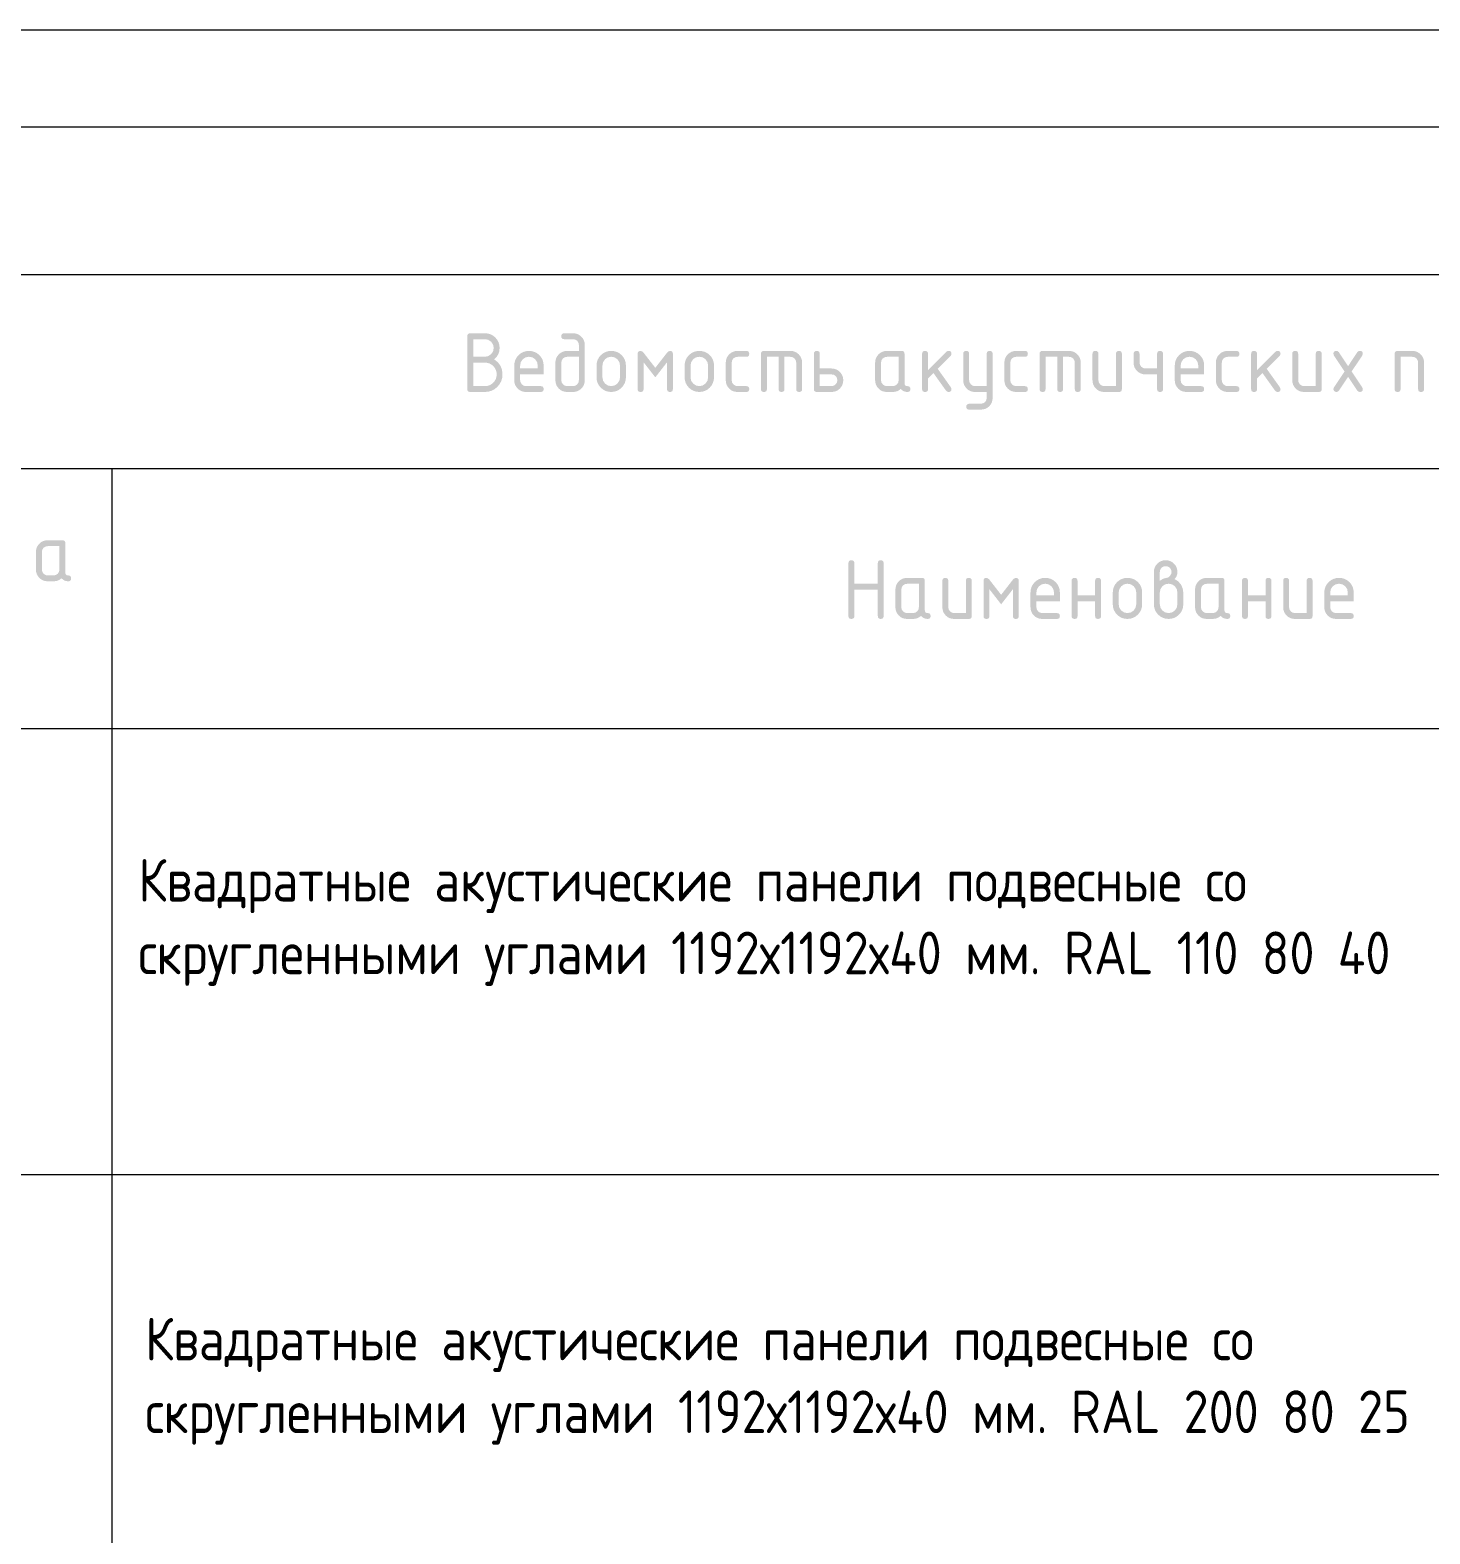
# Model space of a CAD drawing. Header units: millimetres. Extents: x -13069 to 207500, y -71366 to 56785.
# Drawn here: x 14881 to 22101, y -49422 to -41666 of the extents above; entities that cross this region are included whole.
import ezdxf

# ---------------------------------------------------------------- set-up
doc = ezdxf.new("R2010")
doc.units = ezdxf.units.MM
doc.layers.add('Аннотация', color=7, linetype='Continuous', lineweight=18)
doc.styles.add('GOST Common_4', font='GOST_Common.ttf', dxfattribs={"width": 0.9, "height": 125})

msp = doc.modelspace()

# ---------------------------------------------------------------- hatches: boundary and pattern name
h = msp.add_hatch(color=7)
h.paths.add_polyline_path([(17274.302, -43364.725), (17293.184, -43379.09), (17306.672, -43396.792), (17314.765, -43417.823), (17317.462, -43442.171), (17315.797, -43460.285), (17310.799, -43477.07), (17302.463, -43492.501), (17290.783, -43506.553), (17276.987, -43518.141), (17261.686, -43526.328), (17244.949, -43531.187), (17226.842, -43532.791), (17151.105, -43532.791), (17144.418, -43531.908), (17139.647, -43529.201), (17136.788, -43524.582), (17135.837, -43517.963), (17135.837, -43245.332), (17136.788, -43238.676), (17139.647, -43233.922), (17144.418, -43231.069), (17151.105, -43230.119), (17226.842, -43230.119), (17242.093, -43231.47), (17256.119, -43235.555), (17268.956, -43242.42), (17280.641, -43252.112), (17290.147, -43263.549), (17297.033, -43276.303), (17301.221, -43290.412), (17302.634, -43305.911), (17300.827, -43323.123), (17295.455, -43338.646), (17286.589, -43352.505)])
h.paths.add_polyline_path([(17166.319, -43260.601), (17166.319, -43351.165), (17226.842, -43351.165), (17244.219, -43347.741), (17259.033, -43337.661), (17268.921, -43323.191), (17272.152, -43305.911), (17268.921, -43288.368), (17259.033, -43273.72), (17244.219, -43263.832), (17226.842, -43260.601)])
h.paths.add_polyline_path([(17166.319, -43381.648), (17166.319, -43502.75), (17226.842, -43502.75), (17239.084, -43501.634), (17250.317, -43498.292), (17260.507, -43492.727), (17269.617, -43484.945), (17277.398, -43475.836), (17282.963, -43465.646), (17286.305, -43454.412), (17287.421, -43442.171), (17286.305, -43429.955), (17282.963, -43418.689), (17277.398, -43408.375), (17269.617, -43399.011), (17260.507, -43391.298), (17250.317, -43385.885), (17239.084, -43382.694), (17226.842, -43381.648)])
h = msp.add_hatch(color=7)
h.paths.add_polyline_path([(17741.842, -43290.642), (17741.842, -43472.267), (17740.727, -43484.484), (17737.384, -43495.749), (17731.82, -43506.064), (17724.038, -43515.428), (17714.68, -43523.14), (17704.408, -43528.553), (17693.257, -43531.744), (17681.264, -43532.791), (17650.837, -43532.791), (17638.595, -43531.744), (17627.362, -43528.553), (17617.172, -43523.14), (17608.062, -43515.428), (17600.281, -43506.064), (17594.716, -43495.749), (17591.373, -43484.484), (17590.258, -43472.267), (17590.258, -43381.648), (17591.373, -43369.431), (17594.716, -43358.166), (17600.281, -43347.851), (17608.062, -43338.487), (17617.358, -43330.961), (17627.527, -43325.527), (17638.657, -43322.233), (17650.837, -43321.124), (17711.36, -43321.124), (17711.36, -43290.642), (17709.183, -43278.887), (17702.871, -43269.034), (17693.039, -43262.771), (17681.264, -43260.601), (17635.568, -43260.601), (17629.135, -43259.649), (17624.495, -43256.79), (17621.685, -43252.02), (17620.74, -43245.332), (17621.685, -43238.676), (17624.495, -43233.922), (17629.135, -43231.069), (17635.568, -43230.119), (17681.264, -43230.119), (17693.505, -43231.225), (17704.739, -43234.549), (17714.928, -43240.095), (17724.038, -43247.868), (17731.82, -43257.008), (17737.384, -43267.208), (17740.727, -43278.432)])
h.paths.add_polyline_path([(17711.36, -43472.267), (17711.36, -43351.606), (17650.837, -43351.606), (17639.061, -43353.784), (17629.229, -43360.095), (17622.918, -43369.921), (17620.74, -43381.648), (17620.74, -43472.267), (17622.973, -43483.829), (17629.67, -43493.82), (17639.447, -43500.517), (17650.837, -43502.75), (17681.264, -43502.75), (17692.819, -43500.517), (17702.43, -43493.82), (17709.128, -43483.995)])
h = msp.add_hatch(color=7)
h.paths.add_polyline_path([(17453.875, -43351.165), (17436.374, -43354.397), (17421.684, -43364.284), (17411.797, -43378.974), (17408.565, -43396.475), (17408.565, -43411.744), (17499.185, -43411.744), (17499.185, -43396.475), (17495.954, -43378.974), (17486.066, -43364.284), (17471.376, -43354.397)])
h.paths.add_polyline_path([(17408.565, -43442.171), (17408.565, -43472.267), (17410.798, -43483.829), (17417.495, -43493.82), (17427.272, -43500.517), (17438.662, -43502.75), (17514.399, -43502.75), (17521.087, -43503.7), (17525.857, -43506.553), (17528.716, -43511.307), (17529.667, -43517.963), (17528.716, -43524.582), (17525.857, -43529.201), (17521.087, -43531.908), (17514.399, -43532.791), (17438.662, -43532.791), (17426.42, -43531.744), (17415.187, -43528.553), (17404.997, -43523.14), (17395.887, -43515.428), (17388.106, -43506.126), (17382.541, -43495.915), (17379.199, -43484.67), (17378.083, -43472.267), (17378.083, -43396.916), (17379.443, -43381.666), (17383.547, -43367.64), (17390.431, -43354.803), (17400.132, -43343.118), (17411.785, -43333.449), (17424.606, -43326.581), (17438.626, -43322.483), (17453.875, -43321.124), (17469.125, -43322.477), (17483.145, -43326.533), (17495.966, -43333.286), (17507.619, -43342.732), (17517.319, -43354.385), (17524.203, -43367.206), (17528.307, -43381.226), (17529.667, -43396.475), (17529.667, -43442.171)])
h = msp.add_hatch(color=7)
h.paths.add_polyline_path([(17802.433, -43457.44), (17802.433, -43396.916), (17803.793, -43381.666), (17807.897, -43367.64), (17814.781, -43354.803), (17824.482, -43343.118), (17836.135, -43333.449), (17848.955, -43326.581), (17862.975, -43322.483), (17878.225, -43321.124), (17893.475, -43322.477), (17907.495, -43326.533), (17920.315, -43333.286), (17931.968, -43342.732), (17941.669, -43354.392), (17948.553, -43367.261), (17952.657, -43381.412), (17954.017, -43396.916), (17954.017, -43457.44), (17952.589, -43472.435), (17948.34, -43486.33), (17941.32, -43499.119), (17931.583, -43510.797), (17920.091, -43520.466), (17907.281, -43527.334), (17893.283, -43531.432), (17878.225, -43532.791), (17862.975, -43531.432), (17848.955, -43527.334), (17836.135, -43520.466), (17824.482, -43510.797), (17814.781, -43499.119), (17807.897, -43486.33), (17803.793, -43472.435)])
h.paths.add_polyline_path([(17923.535, -43456.999), (17923.535, -43396.475), (17920.303, -43379.119), (17910.416, -43364.284), (17895.726, -43354.397), (17878.225, -43351.165), (17860.724, -43354.397), (17846.034, -43364.284), (17836.147, -43379.119), (17832.915, -43396.475), (17832.915, -43456.999), (17836.147, -43474.686), (17846.034, -43489.19), (17860.724, -43499.298), (17878.225, -43502.75), (17895.726, -43499.298), (17910.416, -43489.19), (17920.303, -43474.541)])
h = msp.add_hatch(color=7)
h.dxf.hatch_style = 2
h.paths.add_polyline_path([(18105.613, -43457.44), (18045.09, -43379.553), (18045.09, -43517.963), (18044.139, -43524.582), (18041.287, -43529.201), (18036.532, -43531.908), (18029.876, -43532.791), (18023.189, -43531.908), (18018.418, -43529.201), (18015.559, -43524.582), (18014.608, -43517.963), (18014.608, -43335.952), (18015.559, -43329.519), (18018.418, -43324.879), (18023.189, -43322.069), (18029.876, -43321.124), (18037.483, -43323.405), (18045.09, -43330.44), (18105.613, -43408.326), (18166.192, -43330.44), (18173.799, -43323.405), (18181.406, -43321.124), (18187.838, -43322.069), (18192.478, -43324.879), (18195.288, -43329.519), (18196.233, -43335.952), (18196.233, -43517.963), (18195.288, -43524.582), (18192.478, -43529.201), (18187.838, -43531.908), (18181.406, -43532.791), (18174.75, -43531.908), (18169.995, -43529.201), (18167.143, -43524.582), (18166.192, -43517.963), (18166.192, -43379.553)])
h = msp.add_hatch(color=7)
h.paths.add_polyline_path([(18256.854, -43457.44), (18256.854, -43396.916), (18258.214, -43381.666), (18262.318, -43367.64), (18269.202, -43354.803), (18278.903, -43343.118), (18290.556, -43333.449), (18303.377, -43326.581), (18317.397, -43322.483), (18332.646, -43321.124), (18347.896, -43322.477), (18361.916, -43326.533), (18374.737, -43333.286), (18386.39, -43342.732), (18396.09, -43354.392), (18402.975, -43367.261), (18407.079, -43381.412), (18408.439, -43396.916), (18408.439, -43457.44), (18407.011, -43472.435), (18402.761, -43486.33), (18395.742, -43499.119), (18386.004, -43510.797), (18374.512, -43520.466), (18361.702, -43527.334), (18347.704, -43531.432), (18332.646, -43532.791), (18317.397, -43531.432), (18303.377, -43527.334), (18290.556, -43520.466), (18278.903, -43510.797), (18269.202, -43499.119), (18262.318, -43486.33), (18258.214, -43472.435)])
h.paths.add_polyline_path([(18377.956, -43456.999), (18377.956, -43396.475), (18374.725, -43379.119), (18364.837, -43364.284), (18350.147, -43354.397), (18332.646, -43351.165), (18315.145, -43354.397), (18300.455, -43364.284), (18290.568, -43379.119), (18287.337, -43396.475), (18287.337, -43456.999), (18290.568, -43474.686), (18300.455, -43489.19), (18315.145, -43499.298), (18332.646, -43502.75), (18350.147, -43499.298), (18364.837, -43489.19), (18374.725, -43474.541)])
h = msp.add_hatch(color=7)
h.dxf.hatch_style = 2
h.paths.add_polyline_path([(18499.511, -43381.648), (18499.511, -43472.267), (18501.744, -43483.829), (18508.441, -43493.82), (18518.218, -43500.517), (18529.608, -43502.75), (18574.862, -43502.75), (18581.55, -43503.7), (18586.321, -43506.553), (18589.179, -43511.307), (18590.131, -43517.963), (18589.179, -43524.582), (18586.321, -43529.201), (18581.55, -43531.908), (18574.862, -43532.791), (18529.608, -43532.791), (18517.366, -43531.744), (18506.133, -43528.553), (18495.943, -43523.14), (18486.833, -43515.428), (18479.052, -43506.126), (18473.487, -43495.915), (18470.145, -43484.67), (18469.029, -43472.267), (18469.029, -43381.648), (18470.145, -43369.431), (18473.487, -43358.166), (18479.052, -43347.851), (18486.833, -43338.487), (18495.943, -43330.961), (18506.133, -43325.527), (18517.366, -43322.233), (18529.608, -43321.124), (18574.862, -43321.124), (18581.55, -43322.075), (18586.321, -43324.928), (18589.179, -43329.682), (18590.131, -43336.338), (18589.179, -43343.026), (18586.321, -43347.796), (18581.55, -43350.655), (18574.862, -43351.606), (18529.608, -43351.606), (18517.832, -43353.784), (18508, -43360.095), (18501.689, -43369.921)])
h = msp.add_hatch(color=7)
h.dxf.hatch_style = 2
h.paths.add_polyline_path([(18665.977, -43321.124), (18802.293, -43321.124), (18814.44, -43322.233), (18825.554, -43325.527), (18835.717, -43330.961), (18845.012, -43338.487), (18852.794, -43347.851), (18858.358, -43358.166), (18861.701, -43369.431), (18862.816, -43381.648), (18862.816, -43517.963), (18861.865, -43524.582), (18859.006, -43529.201), (18854.236, -43531.908), (18847.548, -43532.791), (18840.892, -43531.908), (18836.138, -43529.201), (18833.285, -43524.582), (18832.334, -43517.963), (18832.334, -43381.648), (18830.157, -43369.921), (18823.845, -43360.095), (18814.02, -43353.618), (18802.293, -43351.606), (18771.811, -43351.606), (18771.811, -43517.963), (18770.859, -43524.582), (18768.001, -43529.201), (18763.23, -43531.908), (18756.542, -43532.791), (18750.133, -43531.908), (18745.49, -43529.201), (18742.667, -43524.582), (18741.714, -43517.963), (18741.714, -43351.606), (18681.191, -43351.606), (18681.191, -43517.963), (18680.24, -43524.582), (18677.388, -43529.201), (18672.633, -43531.908), (18665.977, -43532.791), (18659.29, -43531.908), (18654.519, -43529.201), (18651.66, -43524.582), (18650.709, -43517.963), (18650.709, -43335.952), (18651.66, -43329.519), (18654.519, -43324.879), (18659.29, -43322.069)])
h = msp.add_hatch(color=7)
h.paths.add_polyline_path([(19075.035, -43472.267), (19073.919, -43484.484), (19070.577, -43495.749), (19065.012, -43506.064), (19057.231, -43515.428), (19048.121, -43523.14), (19037.931, -43528.553), (19026.697, -43531.744), (19014.456, -43532.791), (18938.719, -43532.791), (18932.031, -43531.908), (18927.261, -43529.201), (18924.402, -43524.582), (18923.451, -43517.963), (18923.451, -43335.952), (18924.402, -43329.519), (18927.261, -43324.879), (18932.031, -43322.069), (18938.719, -43321.124), (18945.375, -43322.069), (18950.129, -43324.879), (18952.982, -43329.519), (18953.933, -43335.952), (18953.933, -43411.744), (19014.456, -43411.744), (19026.697, -43412.851), (19037.931, -43416.174), (19048.121, -43421.72), (19057.231, -43429.493), (19065.012, -43438.611), (19070.577, -43448.813), (19073.919, -43460.049)])
h.paths.add_polyline_path([(19044.553, -43472.267), (19042.375, -43460.513), (19036.064, -43450.66), (19026.232, -43444.348), (19014.456, -43442.171), (18953.933, -43442.171), (18953.933, -43502.75), (19014.456, -43502.75), (19026.011, -43500.517), (19035.623, -43493.82), (19042.32, -43483.995)])
h = msp.add_hatch(color=7)
h.paths.add_polyline_path([(19360.475, -43351.606), (19299.951, -43351.606), (19288.176, -43353.784), (19278.344, -43360.095), (19272.032, -43369.921), (19269.855, -43381.648), (19269.855, -43472.267), (19272.087, -43483.829), (19278.785, -43493.82), (19288.562, -43500.517), (19299.951, -43502.75), (19330.378, -43502.75), (19341.933, -43500.517), (19351.545, -43493.82), (19358.242, -43483.995), (19360.475, -43472.267)])
h.paths.add_polyline_path([(19420.998, -43517.963), (19420.053, -43524.582), (19417.243, -43529.201), (19412.603, -43531.908), (19406.171, -43532.791), (19395.931, -43531.833), (19386.761, -43528.932), (19378.614, -43524.047), (19371.444, -43517.136), (19362.477, -43524.047), (19352.668, -43528.932), (19341.981, -43531.833), (19330.378, -43532.791), (19299.951, -43532.791), (19287.71, -43531.744), (19276.476, -43528.553), (19266.287, -43523.14), (19257.177, -43515.428), (19249.395, -43506.126), (19243.831, -43495.915), (19240.488, -43484.67), (19239.373, -43472.267), (19239.373, -43381.648), (19240.488, -43369.431), (19243.831, -43358.166), (19249.395, -43347.851), (19257.177, -43338.487), (19266.287, -43330.961), (19276.476, -43325.527), (19287.71, -43322.233), (19299.951, -43321.124), (19375.688, -43321.124), (19382.376, -43322.069), (19387.147, -43324.879), (19390.005, -43329.519), (19390.957, -43335.952), (19390.957, -43487.481), (19391.908, -43494.169), (19394.76, -43498.939), (19399.515, -43501.798), (19406.171, -43502.75), (19412.603, -43503.7), (19417.243, -43506.553), (19420.053, -43511.307)])
h = msp.add_hatch(color=7)
h.dxf.hatch_style = 2
h.paths.add_polyline_path([(19512.102, -43420.619), (19607.352, -43325.369), (19612.002, -43322.13), (19617.935, -43321.124), (19624.623, -43322.069), (19629.393, -43324.879), (19632.252, -43329.519), (19633.204, -43335.952), (19631.977, -43341.719), (19628.518, -43346.535), (19562.042, -43413.398), (19630.227, -43509.089), (19633.204, -43517.963), (19632.252, -43524.582), (19629.393, -43529.201), (19624.623, -43531.908), (19617.935, -43532.791), (19610.645, -43531.213), (19605.257, -43526.452), (19540.048, -43435.005), (19512.102, -43463.338), (19512.102, -43517.963), (19511.151, -43524.582), (19508.298, -43529.201), (19503.544, -43531.908), (19496.888, -43532.791), (19490.2, -43531.908), (19485.43, -43529.201), (19482.571, -43524.582), (19481.619, -43517.963), (19481.619, -43335.952), (19482.571, -43329.519), (19485.43, -43324.879), (19490.2, -43322.069), (19496.888, -43321.124), (19503.544, -43322.069), (19508.298, -43324.879), (19511.151, -43329.519), (19512.102, -43335.952)])
h = msp.add_hatch(color=7)
h.dxf.hatch_style = 2
h.paths.add_polyline_path([(19814.896, -43563.714), (19814.896, -43532.791), (19754.373, -43532.791), (19742.131, -43531.744), (19730.898, -43528.553), (19720.708, -43523.14), (19711.598, -43515.428), (19703.817, -43506.064), (19698.252, -43495.749), (19694.91, -43484.484), (19693.794, -43472.267), (19693.794, -43335.952), (19694.746, -43329.519), (19697.604, -43324.879), (19702.375, -43322.069), (19709.063, -43321.124), (19715.719, -43322.069), (19720.473, -43324.879), (19723.326, -43329.519), (19724.276, -43335.952), (19724.276, -43472.267), (19726.509, -43483.829), (19733.206, -43493.82), (19742.983, -43500.517), (19754.373, -43502.75), (19814.896, -43502.75), (19814.896, -43335.952), (19815.847, -43329.519), (19818.7, -43324.879), (19823.454, -43322.069), (19830.11, -43321.124), (19836.797, -43322.069), (19841.568, -43324.879), (19844.427, -43329.519), (19845.378, -43335.952), (19845.378, -43563.273), (19844.27, -43575.489), (19840.976, -43586.755), (19835.542, -43597.069), (19828.015, -43606.433), (19818.874, -43613.983), (19808.674, -43619.414), (19797.451, -43622.696), (19785.241, -43623.796), (19724.276, -43623.796), (19717.62, -43622.846), (19712.866, -43619.993), (19710.014, -43615.239), (19709.063, -43608.583), (19710.117, -43603.126), (19713.693, -43598), (19718.509, -43594.541), (19724.276, -43593.314), (19784.8, -43593.314), (19796.575, -43591.309), (19806.407, -43584.881), (19812.719, -43575.393)])
h = msp.add_hatch(color=7)
h.dxf.hatch_style = 2
h.paths.add_polyline_path([(19936.451, -43381.648), (19936.451, -43472.267), (19938.684, -43483.829), (19945.381, -43493.82), (19955.158, -43500.517), (19966.548, -43502.75), (20011.802, -43502.75), (20018.49, -43503.7), (20023.261, -43506.553), (20026.119, -43511.307), (20027.071, -43517.963), (20026.119, -43524.582), (20023.261, -43529.201), (20018.49, -43531.908), (20011.802, -43532.791), (19966.548, -43532.791), (19954.306, -43531.744), (19943.073, -43528.553), (19932.883, -43523.14), (19923.773, -43515.428), (19915.992, -43506.126), (19910.427, -43495.915), (19907.084, -43484.67), (19905.969, -43472.267), (19905.969, -43381.648), (19907.084, -43369.431), (19910.427, -43358.166), (19915.992, -43347.851), (19923.773, -43338.487), (19932.883, -43330.961), (19943.073, -43325.527), (19954.306, -43322.233), (19966.548, -43321.124), (20011.802, -43321.124), (20018.49, -43322.075), (20023.261, -43324.928), (20026.119, -43329.682), (20027.071, -43336.338), (20026.119, -43343.026), (20023.261, -43347.796), (20018.49, -43350.655), (20011.802, -43351.606), (19966.548, -43351.606), (19954.772, -43353.784), (19944.94, -43360.095), (19938.629, -43369.921)])
h = msp.add_hatch(color=7)
h.dxf.hatch_style = 2
h.paths.add_polyline_path([(20102.917, -43321.124), (20239.233, -43321.124), (20251.38, -43322.233), (20262.494, -43325.527), (20272.657, -43330.961), (20281.952, -43338.487), (20289.734, -43347.851), (20295.298, -43358.166), (20298.641, -43369.431), (20299.756, -43381.648), (20299.756, -43517.963), (20298.805, -43524.582), (20295.946, -43529.201), (20291.175, -43531.908), (20284.488, -43532.791), (20277.832, -43531.908), (20273.077, -43529.201), (20270.225, -43524.582), (20269.274, -43517.963), (20269.274, -43381.648), (20267.097, -43369.921), (20260.785, -43360.095), (20250.96, -43353.618), (20239.233, -43351.606), (20208.751, -43351.606), (20208.751, -43517.963), (20207.799, -43524.582), (20204.94, -43529.201), (20200.17, -43531.908), (20193.482, -43532.791), (20187.072, -43531.908), (20182.43, -43529.201), (20179.607, -43524.582), (20178.654, -43517.963), (20178.654, -43351.606), (20118.131, -43351.606), (20118.131, -43517.963), (20117.18, -43524.582), (20114.327, -43529.201), (20109.573, -43531.908), (20102.917, -43532.791), (20096.23, -43531.908), (20091.459, -43529.201), (20088.6, -43524.582), (20087.649, -43517.963), (20087.649, -43335.952), (20088.6, -43329.519), (20091.459, -43324.879), (20096.23, -43322.069)])
h = msp.add_hatch(color=7)
h.dxf.hatch_style = 2
h.paths.add_polyline_path([(20511.975, -43335.952), (20511.975, -43517.963), (20511.023, -43524.582), (20508.164, -43529.201), (20503.394, -43531.908), (20496.706, -43532.791), (20420.969, -43532.791), (20408.728, -43531.744), (20397.494, -43528.553), (20387.304, -43523.14), (20378.195, -43515.428), (20370.413, -43506.126), (20364.848, -43495.915), (20361.506, -43484.67), (20360.39, -43472.267), (20360.39, -43335.952), (20361.342, -43329.519), (20364.201, -43324.879), (20368.971, -43322.069), (20375.659, -43321.124), (20382.315, -43322.069), (20387.069, -43324.879), (20389.922, -43329.519), (20390.873, -43335.952), (20390.873, -43472.267), (20393.105, -43483.829), (20399.802, -43493.82), (20409.579, -43500.517), (20420.969, -43502.75), (20481.492, -43502.75), (20481.492, -43335.952), (20482.443, -43329.519), (20485.296, -43324.879), (20490.05, -43322.069), (20496.706, -43321.124), (20503.394, -43322.069), (20508.164, -43324.879), (20511.023, -43329.519)])
h = msp.add_hatch(color=7)
h.dxf.hatch_style = 2
h.paths.add_polyline_path([(20724.149, -43335.952), (20724.149, -43517.963), (20723.198, -43524.582), (20720.339, -43529.201), (20715.569, -43531.908), (20708.881, -43532.791), (20702.225, -43531.908), (20697.471, -43529.201), (20694.618, -43524.582), (20693.667, -43517.963), (20693.667, -43442.171), (20633.144, -43442.171), (20621.151, -43441.071), (20610, -43437.796), (20599.727, -43432.381), (20590.37, -43424.863), (20582.588, -43415.566), (20577.023, -43405.433), (20573.681, -43394.431), (20572.565, -43382.53), (20572.565, -43335.952), (20573.517, -43329.519), (20576.376, -43324.879), (20581.146, -43322.069), (20587.834, -43321.124), (20594.49, -43322.069), (20599.244, -43324.879), (20602.097, -43329.519), (20603.047, -43335.952), (20603.047, -43381.262), (20605.28, -43392.989), (20611.977, -43402.814), (20621.754, -43409.512), (20633.144, -43411.744), (20693.667, -43411.744), (20693.667, -43335.952), (20694.618, -43329.519), (20697.471, -43324.879), (20702.225, -43322.069), (20708.881, -43321.124), (20715.569, -43322.069), (20720.339, -43324.879), (20723.198, -43329.519)])
h = msp.add_hatch(color=7)
h.paths.add_polyline_path([(20860.532, -43351.165), (20843.031, -43354.397), (20828.341, -43364.284), (20818.454, -43378.974), (20815.222, -43396.475), (20815.222, -43411.744), (20905.842, -43411.744), (20905.842, -43396.475), (20902.611, -43378.974), (20892.723, -43364.284), (20878.033, -43354.397)])
h.paths.add_polyline_path([(20815.222, -43442.171), (20815.222, -43472.267), (20817.455, -43483.829), (20824.152, -43493.82), (20833.929, -43500.517), (20845.319, -43502.75), (20921.056, -43502.75), (20927.743, -43503.7), (20932.514, -43506.553), (20935.373, -43511.307), (20936.324, -43517.963), (20935.373, -43524.582), (20932.514, -43529.201), (20927.743, -43531.908), (20921.056, -43532.791), (20845.319, -43532.791), (20833.077, -43531.744), (20821.844, -43528.553), (20811.654, -43523.14), (20802.544, -43515.428), (20794.763, -43506.126), (20789.198, -43495.915), (20785.855, -43484.67), (20784.74, -43472.267), (20784.74, -43396.916), (20786.1, -43381.666), (20790.204, -43367.64), (20797.088, -43354.803), (20806.789, -43343.118), (20818.442, -43333.449), (20831.263, -43326.581), (20845.283, -43322.483), (20860.532, -43321.124), (20875.782, -43322.477), (20889.802, -43326.533), (20902.623, -43333.286), (20914.276, -43342.732), (20923.976, -43354.385), (20930.86, -43367.206), (20934.964, -43381.226), (20936.324, -43396.475), (20936.324, -43442.171)])
h = msp.add_hatch(color=7)
h.dxf.hatch_style = 2
h.paths.add_polyline_path([(21027.397, -43381.648), (21027.397, -43472.267), (21029.63, -43483.829), (21036.327, -43493.82), (21046.104, -43500.517), (21057.494, -43502.75), (21102.748, -43502.75), (21109.436, -43503.7), (21114.207, -43506.553), (21117.065, -43511.307), (21118.017, -43517.963), (21117.065, -43524.582), (21114.207, -43529.201), (21109.436, -43531.908), (21102.748, -43532.791), (21057.494, -43532.791), (21045.252, -43531.744), (21034.019, -43528.553), (21023.829, -43523.14), (21014.719, -43515.428), (21006.938, -43506.126), (21001.373, -43495.915), (20998.03, -43484.67), (20996.915, -43472.267), (20996.915, -43381.648), (20998.03, -43369.431), (21001.373, -43358.166), (21006.938, -43347.851), (21014.719, -43338.487), (21023.829, -43330.961), (21034.019, -43325.527), (21045.252, -43322.233), (21057.494, -43321.124), (21102.748, -43321.124), (21109.436, -43322.075), (21114.207, -43324.928), (21117.065, -43329.682), (21118.017, -43336.338), (21117.065, -43343.026), (21114.207, -43347.796), (21109.436, -43350.655), (21102.748, -43351.606), (21057.494, -43351.606), (21045.718, -43353.784), (21035.886, -43360.095), (21029.574, -43369.921)])
h = msp.add_hatch(color=7)
h.dxf.hatch_style = 2
h.paths.add_polyline_path([(21209.077, -43420.619), (21304.327, -43325.369), (21308.978, -43322.13), (21314.91, -43321.124), (21321.598, -43322.069), (21326.369, -43324.879), (21329.227, -43329.519), (21330.179, -43335.952), (21328.952, -43341.719), (21325.493, -43346.535), (21259.017, -43413.398), (21327.202, -43509.089), (21330.179, -43517.963), (21329.227, -43524.582), (21326.369, -43529.201), (21321.598, -43531.908), (21314.91, -43532.791), (21307.62, -43531.213), (21302.232, -43526.452), (21237.023, -43435.005), (21209.077, -43463.338), (21209.077, -43517.963), (21208.126, -43524.582), (21205.273, -43529.201), (21200.519, -43531.908), (21193.863, -43532.791), (21187.175, -43531.908), (21182.405, -43529.201), (21179.546, -43524.582), (21178.595, -43517.963), (21178.595, -43335.952), (21179.546, -43329.519), (21182.405, -43324.879), (21187.175, -43322.069), (21193.863, -43321.124), (21200.519, -43322.069), (21205.273, -43324.879), (21208.126, -43329.519), (21209.077, -43335.952)])
h = msp.add_hatch(color=7)
h.dxf.hatch_style = 2
h.paths.add_polyline_path([(21542.354, -43335.952), (21542.354, -43517.963), (21541.402, -43524.582), (21538.543, -43529.201), (21533.773, -43531.908), (21527.085, -43532.791), (21451.348, -43532.791), (21439.107, -43531.744), (21427.873, -43528.553), (21417.683, -43523.14), (21408.574, -43515.428), (21400.792, -43506.126), (21395.227, -43495.915), (21391.885, -43484.67), (21390.769, -43472.267), (21390.769, -43335.952), (21391.721, -43329.519), (21394.58, -43324.879), (21399.35, -43322.069), (21406.038, -43321.124), (21412.694, -43322.069), (21417.448, -43324.879), (21420.301, -43329.519), (21421.252, -43335.952), (21421.252, -43472.267), (21423.484, -43483.829), (21430.181, -43493.82), (21439.959, -43500.517), (21451.348, -43502.75), (21511.871, -43502.75), (21511.871, -43335.952), (21512.822, -43329.519), (21515.675, -43324.879), (21520.429, -43322.069), (21527.085, -43321.124), (21533.773, -43322.069), (21538.543, -43324.879), (21541.402, -43329.519)])
h = msp.add_hatch(color=7)
h.dxf.hatch_style = 2
h.paths.add_polyline_path([(21696.927, -43426.958), (21751.993, -43509.53), (21754.529, -43517.963), (21753.577, -43524.582), (21750.718, -43529.201), (21745.948, -43531.908), (21739.26, -43532.791), (21731.97, -43531.213), (21726.582, -43526.452), (21678.736, -43454.463), (21630.891, -43526.452), (21625.503, -43531.213), (21618.213, -43532.791), (21612.446, -43531.785), (21607.63, -43528.546), (21604.171, -43523.565), (21602.944, -43517.963), (21605.48, -43509.53), (21660.546, -43426.958), (21605.48, -43344.826), (21602.944, -43335.952), (21603.896, -43329.519), (21606.755, -43324.879), (21611.525, -43322.069), (21618.213, -43321.124), (21625.503, -43322.702), (21630.891, -43327.463), (21678.736, -43399.452), (21726.582, -43327.463), (21731.97, -43322.702), (21739.26, -43321.124), (21745.948, -43322.007), (21750.718, -43324.714), (21753.577, -43329.333), (21754.529, -43335.952), (21751.993, -43344.826)])
h = msp.add_hatch(color=7)
h.dxf.hatch_style = 2
h.paths.add_polyline_path([(21918.867, -43517.963), (21918.867, -43335.952), (21919.818, -43329.519), (21922.677, -43324.879), (21927.447, -43322.069), (21934.135, -43321.124), (22009.872, -43321.124), (22021.865, -43322.233), (22033.016, -43325.527), (22043.289, -43330.961), (22052.646, -43338.487), (22060.428, -43347.851), (22065.993, -43358.166), (22069.335, -43369.431), (22070.451, -43381.648), (22070.451, -43517.963), (22069.499, -43524.582), (22066.64, -43529.201), (22061.87, -43531.908), (22055.182, -43532.791), (22048.526, -43531.908), (22043.772, -43529.201), (22040.919, -43524.582), (22039.969, -43517.963), (22039.969, -43381.648), (22037.791, -43369.921), (22031.48, -43360.095), (22021.647, -43353.618), (22009.872, -43351.606), (21949.349, -43351.606), (21949.349, -43517.963), (21948.398, -43524.582), (21945.545, -43529.201), (21940.791, -43531.908), (21934.135, -43532.791), (21927.447, -43531.908), (21922.677, -43529.201), (21919.818, -43524.582)])
h = msp.add_hatch(color=7)
h.paths.add_polyline_path([(15032.3, -44328.081), (14971.777, -44328.081), (14960.002, -44330.258), (14950.169, -44336.57), (14943.858, -44346.395), (14941.68, -44358.122), (14941.68, -44448.742), (14943.913, -44460.304), (14950.61, -44470.295), (14960.387, -44476.992), (14971.777, -44479.224), (15002.204, -44479.224), (15013.759, -44476.992), (15023.371, -44470.295), (15030.068, -44460.469), (15032.3, -44448.742)])
h.paths.add_polyline_path([(15092.824, -44494.438), (15091.879, -44501.057), (15089.069, -44505.676), (15084.429, -44508.383), (15077.996, -44509.266), (15067.756, -44508.308), (15058.586, -44505.407), (15050.44, -44500.522), (15043.269, -44493.611), (15034.303, -44500.522), (15024.494, -44505.407), (15013.806, -44508.308), (15002.204, -44509.266), (14971.777, -44509.266), (14959.536, -44508.219), (14948.302, -44505.028), (14938.112, -44499.615), (14929.003, -44491.902), (14921.221, -44482.6), (14915.656, -44472.389), (14912.314, -44461.144), (14911.198, -44448.742), (14911.198, -44358.122), (14912.314, -44345.906), (14915.656, -44334.641), (14921.221, -44324.326), (14929.003, -44314.962), (14938.112, -44307.435), (14948.302, -44302.002), (14959.536, -44298.707), (14971.777, -44297.599), (15047.514, -44297.599), (15054.202, -44298.544), (15058.972, -44301.354), (15061.831, -44305.994), (15062.782, -44312.427), (15062.782, -44463.956), (15063.733, -44470.643), (15066.586, -44475.414), (15071.34, -44478.273), (15077.996, -44479.224), (15084.429, -44480.175), (15089.069, -44483.028), (15091.879, -44487.782)])
h = msp.add_hatch(color=7)
h.dxf.hatch_style = 2
h.paths.add_polyline_path([(19101.624, -44688.536), (19101.624, -44415.905), (19102.575, -44409.249), (19105.434, -44404.495), (19110.204, -44401.642), (19116.892, -44400.692), (19123.548, -44401.642), (19128.302, -44404.495), (19131.155, -44409.249), (19132.106, -44415.905), (19132.106, -44521.738), (19253.208, -44521.738), (19253.208, -44415.905), (19254.159, -44409.249), (19257.011, -44404.495), (19261.765, -44401.642), (19268.421, -44400.692), (19274.854, -44401.642), (19279.494, -44404.495), (19282.304, -44409.249), (19283.249, -44415.905), (19283.249, -44688.536), (19282.304, -44695.155), (19279.494, -44699.774), (19274.854, -44702.481), (19268.421, -44703.364), (19261.765, -44702.481), (19257.011, -44699.774), (19254.159, -44695.155), (19253.208, -44688.536), (19253.208, -44552.221), (19132.106, -44552.221), (19132.106, -44688.536), (19131.155, -44695.155), (19128.302, -44699.774), (19123.548, -44702.481), (19116.892, -44703.364), (19110.204, -44702.481), (19105.434, -44699.774), (19102.575, -44695.155)])
h = msp.add_hatch(color=7)
h.paths.add_polyline_path([(20707.668, -44506.525), (20726.058, -44495.452), (20742.836, -44491.697), (20751.972, -44488.948), (20760.199, -44481.114), (20766.242, -44471.164), (20768.192, -44461.215), (20765.987, -44449.46), (20759.317, -44439.607), (20749.492, -44433.179), (20737.765, -44431.174), (20725.989, -44433.344), (20716.157, -44439.607), (20709.846, -44449.46), (20707.668, -44461.215)])
h.paths.add_polyline_path([(20783.019, -44497.65), (20801.816, -44509.054), (20816.478, -44525.542), (20825.642, -44545.51), (20828.77, -44567.048), (20828.77, -44628.013), (20827.342, -44643.07), (20823.093, -44657.069), (20816.073, -44669.878), (20806.336, -44681.37), (20794.844, -44691.039), (20782.034, -44697.907), (20768.036, -44702.005), (20752.978, -44703.364), (20737.728, -44702.005), (20723.709, -44697.907), (20710.888, -44691.039), (20699.235, -44681.37), (20689.534, -44669.692), (20682.65, -44656.903), (20678.546, -44643.008), (20677.186, -44628.013), (20677.186, -44461.215), (20678.301, -44448.999), (20681.644, -44437.733), (20687.209, -44427.419), (20694.99, -44418.055), (20704.286, -44410.505), (20714.455, -44405.074), (20725.585, -44401.792), (20737.765, -44400.692), (20749.981, -44401.798), (20761.246, -44405.122), (20771.561, -44410.668), (20780.925, -44418.441), (20788.451, -44427.581), (20793.885, -44437.781), (20797.18, -44449.005), (20798.288, -44461.215), (20797.336, -44472.094), (20794.478, -44481.81), (20789.707, -44490.337)])
h.paths.add_polyline_path([(20798.288, -44627.572), (20798.288, -44567.048), (20795.057, -44549.692), (20785.169, -44534.857), (20770.479, -44524.97), (20752.978, -44521.738), (20735.477, -44524.97), (20720.787, -44534.857), (20710.9, -44549.692), (20707.668, -44567.048), (20707.668, -44627.572), (20710.9, -44645.259), (20720.787, -44659.763), (20735.477, -44669.871), (20752.978, -44673.323), (20770.479, -44669.871), (20785.169, -44659.763), (20795.057, -44645.114)])
h = msp.add_hatch(color=7)
h.paths.add_polyline_path([(19464.99, -44522.179), (19404.466, -44522.179), (19392.691, -44524.357), (19382.859, -44530.668), (19376.547, -44540.494), (19374.37, -44552.221), (19374.37, -44642.84), (19376.602, -44654.402), (19383.3, -44664.393), (19393.077, -44671.09), (19404.466, -44673.323), (19434.893, -44673.323), (19446.448, -44671.09), (19456.06, -44664.393), (19462.757, -44654.568), (19464.99, -44642.84)])
h.paths.add_polyline_path([(19525.513, -44688.536), (19524.568, -44695.155), (19521.758, -44699.774), (19517.118, -44702.481), (19510.685, -44703.364), (19500.446, -44702.406), (19491.276, -44699.505), (19483.129, -44694.62), (19475.959, -44687.709), (19466.992, -44694.62), (19457.183, -44699.505), (19446.496, -44702.406), (19434.893, -44703.364), (19404.466, -44703.364), (19392.225, -44702.317), (19380.991, -44699.126), (19370.802, -44693.713), (19361.692, -44686.001), (19353.91, -44676.699), (19348.346, -44666.488), (19345.003, -44655.243), (19343.888, -44642.84), (19343.888, -44552.221), (19345.003, -44540.004), (19348.346, -44528.739), (19353.91, -44518.424), (19361.692, -44509.06), (19370.802, -44501.534), (19380.991, -44496.1), (19392.225, -44492.806), (19404.466, -44491.697), (19480.203, -44491.697), (19486.891, -44492.642), (19491.662, -44495.452), (19494.52, -44500.092), (19495.472, -44506.525), (19495.472, -44658.054), (19496.423, -44664.742), (19499.275, -44669.512), (19504.03, -44672.371), (19510.685, -44673.323), (19517.118, -44674.273), (19521.758, -44677.126), (19524.568, -44681.88)])
h = msp.add_hatch(color=7)
h.dxf.hatch_style = 2
h.paths.add_polyline_path([(19737.736, -44506.525), (19737.736, -44688.536), (19736.784, -44695.155), (19733.926, -44699.774), (19729.155, -44702.481), (19722.467, -44703.364), (19646.731, -44703.364), (19634.489, -44702.317), (19623.256, -44699.126), (19613.066, -44693.713), (19603.956, -44686.001), (19596.175, -44676.699), (19590.61, -44666.488), (19587.267, -44655.243), (19586.152, -44642.84), (19586.152, -44506.525), (19587.104, -44500.092), (19589.962, -44495.452), (19594.733, -44492.642), (19601.421, -44491.697), (19608.077, -44492.642), (19612.831, -44495.452), (19615.683, -44500.092), (19616.634, -44506.525), (19616.634, -44642.84), (19618.867, -44654.402), (19625.564, -44664.393), (19635.341, -44671.09), (19646.731, -44673.323), (19707.254, -44673.323), (19707.254, -44506.525), (19708.205, -44500.092), (19711.057, -44495.452), (19715.812, -44492.642), (19722.467, -44491.697), (19729.155, -44492.642), (19733.926, -44495.452), (19736.784, -44500.092)])
h = msp.add_hatch(color=7)
h.dxf.hatch_style = 2
h.paths.add_polyline_path([(19889.35, -44628.013), (19828.827, -44550.126), (19828.827, -44688.536), (19827.876, -44695.155), (19825.023, -44699.774), (19820.269, -44702.481), (19813.613, -44703.364), (19806.925, -44702.481), (19802.155, -44699.774), (19799.296, -44695.155), (19798.344, -44688.536), (19798.344, -44506.525), (19799.296, -44500.092), (19802.155, -44495.452), (19806.925, -44492.642), (19813.613, -44491.697), (19821.22, -44493.978), (19828.827, -44501.013), (19889.35, -44578.899), (19949.929, -44501.013), (19957.535, -44493.978), (19965.142, -44491.697), (19971.575, -44492.642), (19976.215, -44495.452), (19979.025, -44500.092), (19979.97, -44506.525), (19979.97, -44688.536), (19979.025, -44695.155), (19976.215, -44699.774), (19971.575, -44702.481), (19965.142, -44703.364), (19958.486, -44702.481), (19953.732, -44699.774), (19950.879, -44695.155), (19949.929, -44688.536), (19949.929, -44550.126)])
h = msp.add_hatch(color=7)
h.paths.add_polyline_path([(20116.401, -44521.738), (20098.9, -44524.97), (20084.21, -44534.857), (20074.322, -44549.547), (20071.091, -44567.048), (20071.091, -44582.317), (20161.711, -44582.317), (20161.711, -44567.048), (20158.479, -44549.547), (20148.592, -44534.857), (20133.902, -44524.97)])
h.paths.add_polyline_path([(20071.091, -44612.744), (20071.091, -44642.84), (20073.323, -44654.402), (20080.021, -44664.393), (20089.798, -44671.09), (20101.187, -44673.323), (20176.924, -44673.323), (20183.612, -44674.273), (20188.383, -44677.126), (20191.241, -44681.88), (20192.193, -44688.536), (20191.241, -44695.155), (20188.383, -44699.774), (20183.612, -44702.481), (20176.924, -44703.364), (20101.187, -44703.364), (20088.946, -44702.317), (20077.712, -44699.126), (20067.523, -44693.713), (20058.413, -44686.001), (20050.631, -44676.699), (20045.067, -44666.488), (20041.724, -44655.243), (20040.609, -44642.84), (20040.609, -44567.489), (20041.969, -44552.239), (20046.073, -44538.213), (20052.957, -44525.376), (20062.657, -44513.691), (20074.31, -44504.022), (20087.131, -44497.154), (20101.151, -44493.056), (20116.401, -44491.697), (20131.65, -44493.05), (20145.67, -44497.106), (20158.491, -44503.859), (20170.144, -44513.305), (20179.845, -44524.958), (20186.729, -44537.779), (20190.833, -44551.799), (20192.193, -44567.048), (20192.193, -44612.744)])
h = msp.add_hatch(color=7)
h.dxf.hatch_style = 2
h.paths.add_polyline_path([(20283.283, -44612.744), (20283.283, -44688.536), (20282.332, -44695.155), (20279.48, -44699.774), (20274.726, -44702.481), (20268.07, -44703.364), (20261.382, -44702.481), (20256.611, -44699.774), (20253.753, -44695.155), (20252.801, -44688.536), (20252.801, -44506.525), (20253.753, -44500.092), (20256.611, -44495.452), (20261.382, -44492.642), (20268.07, -44491.697), (20274.726, -44492.642), (20279.48, -44495.452), (20282.332, -44500.092), (20283.283, -44506.525), (20283.283, -44582.317), (20373.903, -44582.317), (20373.903, -44506.525), (20374.854, -44500.092), (20377.706, -44495.452), (20382.461, -44492.642), (20389.117, -44491.697), (20395.804, -44492.642), (20400.575, -44495.452), (20403.434, -44500.092), (20404.385, -44506.525), (20404.385, -44688.536), (20403.434, -44695.155), (20400.575, -44699.774), (20395.804, -44702.481), (20389.117, -44703.364), (20382.461, -44702.481), (20377.706, -44699.774), (20374.854, -44695.155), (20373.903, -44688.536), (20373.903, -44612.744)])
h = msp.add_hatch(color=7)
h.paths.add_polyline_path([(20464.994, -44628.013), (20464.994, -44567.489), (20466.354, -44552.239), (20470.458, -44538.213), (20477.342, -44525.376), (20487.042, -44513.691), (20498.695, -44504.022), (20511.516, -44497.154), (20525.536, -44493.056), (20540.786, -44491.697), (20556.035, -44493.05), (20570.055, -44497.106), (20582.876, -44503.859), (20594.529, -44513.305), (20604.23, -44524.965), (20611.114, -44537.834), (20615.218, -44551.985), (20616.578, -44567.489), (20616.578, -44628.013), (20615.15, -44643.008), (20610.9, -44656.903), (20603.881, -44669.692), (20594.143, -44681.37), (20582.651, -44691.039), (20569.842, -44697.907), (20555.843, -44702.005), (20540.786, -44703.364), (20525.536, -44702.005), (20511.516, -44697.907), (20498.695, -44691.039), (20487.042, -44681.37), (20477.342, -44669.692), (20470.458, -44656.903), (20466.354, -44643.008)])
h.paths.add_polyline_path([(20586.096, -44627.572), (20586.096, -44567.048), (20582.864, -44549.692), (20572.977, -44534.857), (20558.287, -44524.97), (20540.786, -44521.738), (20523.285, -44524.97), (20508.595, -44534.857), (20498.707, -44549.692), (20495.476, -44567.048), (20495.476, -44627.572), (20498.707, -44645.259), (20508.595, -44659.763), (20523.285, -44669.871), (20540.786, -44673.323), (20558.287, -44669.871), (20572.977, -44659.763), (20582.864, -44645.114)])
h = msp.add_hatch(color=7)
h.paths.add_polyline_path([(21010.481, -44522.179), (20949.957, -44522.179), (20938.182, -44524.357), (20928.35, -44530.668), (20922.038, -44540.494), (20919.861, -44552.221), (20919.861, -44642.84), (20922.093, -44654.402), (20928.79, -44664.393), (20938.568, -44671.09), (20949.957, -44673.323), (20980.384, -44673.323), (20991.939, -44671.09), (21001.551, -44664.393), (21008.248, -44654.568), (21010.481, -44642.84)])
h.paths.add_polyline_path([(21071.004, -44688.536), (21070.059, -44695.155), (21067.249, -44699.774), (21062.609, -44702.481), (21056.176, -44703.364), (21045.937, -44702.406), (21036.767, -44699.505), (21028.62, -44694.62), (21021.45, -44687.709), (21012.483, -44694.62), (21002.674, -44699.505), (20991.986, -44702.406), (20980.384, -44703.364), (20949.957, -44703.364), (20937.716, -44702.317), (20926.482, -44699.126), (20916.293, -44693.713), (20907.183, -44686.001), (20899.401, -44676.699), (20893.837, -44666.488), (20890.494, -44655.243), (20889.379, -44642.84), (20889.379, -44552.221), (20890.494, -44540.004), (20893.837, -44528.739), (20899.401, -44518.424), (20907.183, -44509.06), (20916.293, -44501.534), (20926.482, -44496.1), (20937.716, -44492.806), (20949.957, -44491.697), (21025.694, -44491.697), (21032.382, -44492.642), (21037.153, -44495.452), (21040.011, -44500.092), (21040.963, -44506.525), (21040.963, -44658.054), (21041.914, -44664.742), (21044.766, -44669.512), (21049.52, -44672.371), (21056.176, -44673.323), (21062.609, -44674.273), (21067.249, -44677.126), (21070.059, -44681.88)])
h = msp.add_hatch(color=7)
h.dxf.hatch_style = 2
h.paths.add_polyline_path([(21162.125, -44612.744), (21162.125, -44688.536), (21161.174, -44695.155), (21158.322, -44699.774), (21153.567, -44702.481), (21146.911, -44703.364), (21140.224, -44702.481), (21135.453, -44699.774), (21132.594, -44695.155), (21131.643, -44688.536), (21131.643, -44506.525), (21132.594, -44500.092), (21135.453, -44495.452), (21140.224, -44492.642), (21146.911, -44491.697), (21153.567, -44492.642), (21158.322, -44495.452), (21161.174, -44500.092), (21162.125, -44506.525), (21162.125, -44582.317), (21252.745, -44582.317), (21252.745, -44506.525), (21253.696, -44500.092), (21256.548, -44495.452), (21261.302, -44492.642), (21267.958, -44491.697), (21274.646, -44492.642), (21279.417, -44495.452), (21282.275, -44500.092), (21283.227, -44506.525), (21283.227, -44688.536), (21282.275, -44695.155), (21279.417, -44699.774), (21274.646, -44702.481), (21267.958, -44703.364), (21261.302, -44702.481), (21256.548, -44699.774), (21253.696, -44695.155), (21252.745, -44688.536), (21252.745, -44612.744)])
h = msp.add_hatch(color=7)
h.dxf.hatch_style = 2
h.paths.add_polyline_path([(21495.419, -44506.525), (21495.419, -44688.536), (21494.468, -44695.155), (21491.609, -44699.774), (21486.839, -44702.481), (21480.151, -44703.364), (21404.414, -44703.364), (21392.173, -44702.317), (21380.939, -44699.126), (21370.749, -44693.713), (21361.64, -44686.001), (21353.858, -44676.699), (21348.293, -44666.488), (21344.951, -44655.243), (21343.835, -44642.84), (21343.835, -44506.525), (21344.787, -44500.092), (21347.646, -44495.452), (21352.416, -44492.642), (21359.104, -44491.697), (21365.76, -44492.642), (21370.514, -44495.452), (21373.367, -44500.092), (21374.317, -44506.525), (21374.317, -44642.84), (21376.55, -44654.402), (21383.247, -44664.393), (21393.024, -44671.09), (21404.414, -44673.323), (21464.937, -44673.323), (21464.937, -44506.525), (21465.888, -44500.092), (21468.741, -44495.452), (21473.495, -44492.642), (21480.151, -44491.697), (21486.839, -44492.642), (21491.609, -44495.452), (21494.468, -44500.092)])
h = msp.add_hatch(color=7)
h.paths.add_polyline_path([(21631.82, -44521.738), (21614.319, -44524.97), (21599.629, -44534.857), (21589.741, -44549.547), (21586.51, -44567.048), (21586.51, -44582.317), (21677.13, -44582.317), (21677.13, -44567.048), (21673.898, -44549.547), (21664.011, -44534.857), (21649.321, -44524.97)])
h.paths.add_polyline_path([(21586.51, -44612.744), (21586.51, -44642.84), (21588.742, -44654.402), (21595.44, -44664.393), (21605.217, -44671.09), (21616.606, -44673.323), (21692.343, -44673.323), (21699.031, -44674.273), (21703.802, -44677.126), (21706.66, -44681.88), (21707.612, -44688.536), (21706.66, -44695.155), (21703.802, -44699.774), (21699.031, -44702.481), (21692.343, -44703.364), (21616.606, -44703.364), (21604.365, -44702.317), (21593.131, -44699.126), (21582.942, -44693.713), (21573.832, -44686.001), (21566.05, -44676.699), (21560.486, -44666.488), (21557.143, -44655.243), (21556.028, -44642.84), (21556.028, -44567.489), (21557.388, -44552.239), (21561.492, -44538.213), (21568.376, -44525.376), (21578.076, -44513.691), (21589.729, -44504.022), (21602.55, -44497.154), (21616.57, -44493.056), (21631.82, -44491.697), (21647.07, -44493.05), (21661.089, -44497.106), (21673.91, -44503.859), (21685.563, -44513.305), (21695.264, -44524.958), (21702.148, -44537.779), (21706.252, -44551.799), (21707.612, -44567.048), (21707.612, -44612.744)])

# ---------------------------------------------------------------- linework, layer by layer
at = {"color": 7, "lineweight": 0}
for points in [[(49909.273, -41666.368), (7909.232, -41666.368)], [(49409.273, -42166.368), (9909.212, -42166.368)], [(12004.815, -42926.9), (28504.841, -42926.9)], [(12004.815, -43926.901), (28504.841, -43926.901)], [(15304.82, -45268.083), (15304.82, -43926.881)], [(12004.815, -45268.083), (15304.82, -45268.083)], [(15304.82, -45268.083), (25504.836, -45268.083)], [(15304.82, -47568.087), (15304.82, -45268.083)], [(12004.815, -47568.087), (15304.82, -47568.087)], [(15304.82, -47568.087), (25504.836, -47568.087)], [(15304.82, -49868.09), (15304.82, -47568.087)]]:
    msp.add_lwpolyline(points, dxfattribs=at)

# ---------------------------------------------------------------- texts
at = {"layer": 'Аннотация', "lineweight": 9, "char_height": 220, "width": 8410.46592, "attachment_point": 1, "line_spacing_factor": 1.022766, "style": 'GOST Common_4'}
for s, insert in [('Квадратные акустические панели подвесные со \\Pскругленными углами 1192х1192х40 мм. RAL 110 80 40', (15439.161, -45940.843)), ('Квадратные акустические панели подвесные со \\Pскругленными углами 1192х1192х40 мм. RAL 200 80 25', (15474.676, -48307.315))]:
    msp.add_mtext(s, dxfattribs=dict(at, insert=insert))

doc.saveas('drawing.dxf')
